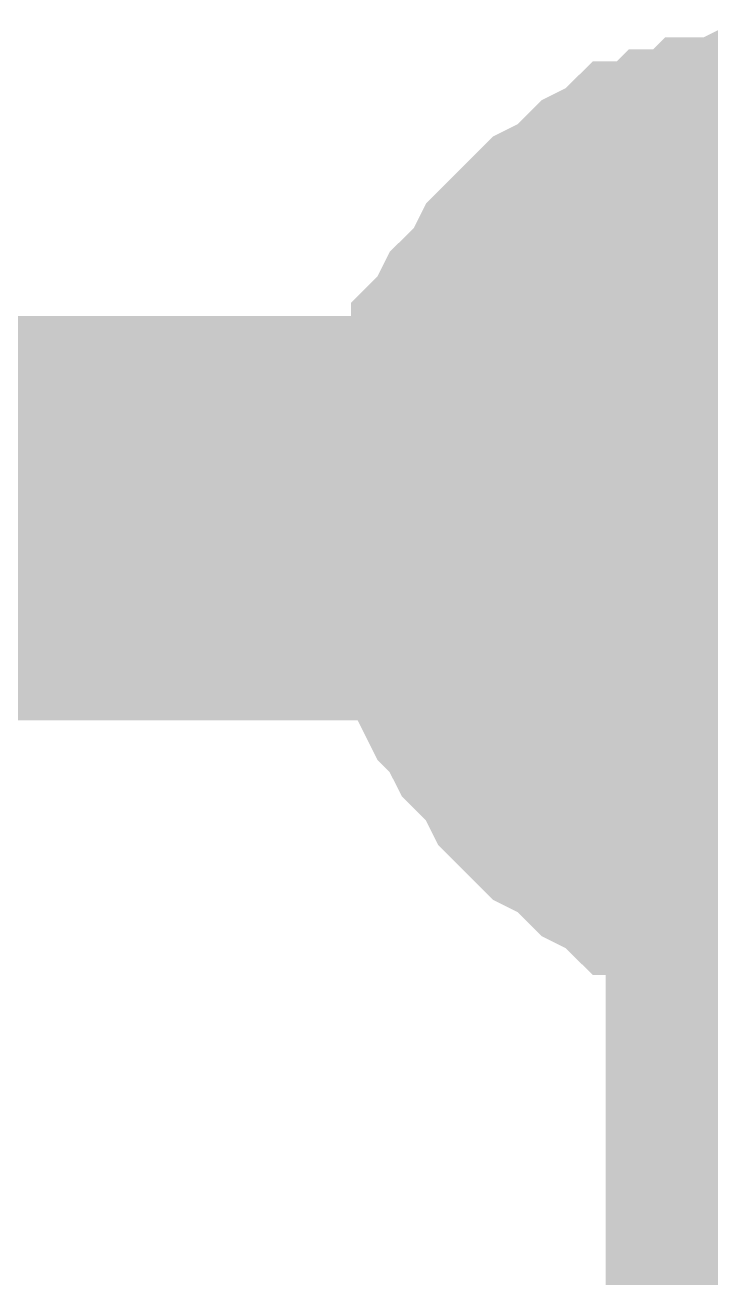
# Model space of a CAD drawing. Header units: inches. Extents: x 0 to 841, y 0 to 594.
# Drawn here: x 273.569 to 274.839, y 61.074 to 63.395 of the extents above; entities that cross this region are included whole.
import ezdxf

# ---------------------------------------------------------------- set-up
doc = ezdxf.new("R2010")
doc.units = ezdxf.units.IN
doc.layers.add('Sheet', color=255, linetype='Continuous')

msp = doc.modelspace()

# ---------------------------------------------------------------- linework, layer by layer
at = {"layer": 'Sheet'}
for points in [[(274.2548, 62.4814, 0.2997, 0.2997, 0), (274.2548, 62.5263, 0.2997, 0.2997, 0), (274.2548, 62.5712, 0.2997, 0.2997, 0), (274.2548, 62.5937, 0.2997, 0.2997, 0), (274.2772, 62.6386, 0.2997, 0.2997, 0), (274.2772, 62.6835, 0.2997, 0.2997, 0), (274.2997, 62.706, 0.2997, 0.2997, 0), (274.2997, 62.7509, 0.2997, 0.2997, 0), (274.3221, 62.7734, 0.2997, 0.2997, 0), (274.3221, 62.8183, 0.2997, 0.2997, 0), (274.3446, 62.8407, 0.2997, 0.2997, 0), (274.367, 62.8857, 0.2997, 0.2997, 0), (274.3895, 62.9081, 0.2997, 0.2997, 0), (274.412, 62.9306, 0.2997, 0.2997, 0), (274.4344, 62.9755, 0.2997, 0.2997, 0), (274.4569, 62.998, 0.2997, 0.2997, 0), (274.4793, 63.0204, 0.2997, 0.2997, 0), (274.5018, 63.0429, 0.2997, 0.2997, 0), (274.5242, 63.0653, 0.2997, 0.2997, 0), (274.5692, 63.0878, 0.2997, 0.2997, 0), (274.5916, 63.1103, 0.2997, 0.2997, 0), (274.6141, 63.1327, 0.2997, 0.2997, 0), (274.659, 63.1552, 0.2997, 0.2997, 0), (274.6815, 63.1776, 0.2997, 0.2997, 0), (274.7264, 63.1776, 0.2997, 0.2997, 0), (274.7488, 63.2001, 0.2997, 0.2997, 0), (274.7937, 63.2001, 0.2997, 0.2997, 0), (274.8162, 63.2225, 0.2997, 0.2997, 0), (274.8611, 63.2225, 0.2997, 0.2997, 0), (274.906, 63.245, 0.2997, 0.2997, 0), (274.9285, 63.245, 0.2997, 0.2997, 0), (274.9734, 63.245, 0.2997, 0.2997, 0), (275.0183, 63.245, 0.2997, 0.2997, 0)], [(274.2548, 62.4814, 0.2997, 0.2997, 0), (274.2548, 62.5263, 0.2997, 0.2997, 0), (274.2548, 62.5712, 0.2997, 0.2997, 0), (274.2548, 62.5937, 0.2997, 0.2997, 0), (274.2772, 62.6386, 0.2997, 0.2997, 0), (274.2772, 62.6835, 0.2997, 0.2997, 0), (274.2997, 62.706, 0.2997, 0.2997, 0), (274.2997, 62.7509, 0.2997, 0.2997, 0), (274.3221, 62.7734, 0.2997, 0.2997, 0), (274.3221, 62.8183, 0.2997, 0.2997, 0), (274.3446, 62.8407, 0.2997, 0.2997, 0), (274.367, 62.8857, 0.2997, 0.2997, 0), (274.3895, 62.9081, 0.2997, 0.2997, 0), (274.412, 62.9306, 0.2997, 0.2997, 0), (274.4344, 62.9755, 0.2997, 0.2997, 0), (274.4569, 62.998, 0.2997, 0.2997, 0), (274.4793, 63.0204, 0.2997, 0.2997, 0), (274.5018, 63.0429, 0.2997, 0.2997, 0), (274.5242, 63.0653, 0.2997, 0.2997, 0), (274.5692, 63.0878, 0.2997, 0.2997, 0), (274.5916, 63.1103, 0.2997, 0.2997, 0), (274.6141, 63.1327, 0.2997, 0.2997, 0), (274.659, 63.1552, 0.2997, 0.2997, 0), (274.6815, 63.1776, 0.2997, 0.2997, 0), (274.7264, 63.1776, 0.2997, 0.2997, 0), (274.7488, 63.2001, 0.2997, 0.2997, 0), (274.7937, 63.2001, 0.2997, 0.2997, 0), (274.8162, 63.2225, 0.2997, 0.2997, 0), (274.8611, 63.2225, 0.2997, 0.2997, 0), (274.906, 63.245, 0.2997, 0.2997, 0), (274.9285, 63.245, 0.2997, 0.2997, 0), (274.9734, 63.245, 0.2997, 0.2997, 0), (275.0183, 63.245, 0.2997, 0.2997, 0)], [(274.2548, 62.4814, 0.2997, 0.2997, 0), (274.2548, 62.5263, 0.2997, 0.2997, 0), (274.2548, 62.5712, 0.2997, 0.2997, 0), (274.2548, 62.5937, 0.2997, 0.2997, 0), (274.2772, 62.6386, 0.2997, 0.2997, 0), (274.2772, 62.6835, 0.2997, 0.2997, 0), (274.2997, 62.706, 0.2997, 0.2997, 0), (274.2997, 62.7509, 0.2997, 0.2997, 0), (274.3221, 62.7734, 0.2997, 0.2997, 0), (274.3221, 62.8183, 0.2997, 0.2997, 0), (274.3446, 62.8407, 0.2997, 0.2997, 0), (274.367, 62.8857, 0.2997, 0.2997, 0), (274.3895, 62.9081, 0.2997, 0.2997, 0), (274.412, 62.9306, 0.2997, 0.2997, 0), (274.4344, 62.9755, 0.2997, 0.2997, 0), (274.4569, 62.998, 0.2997, 0.2997, 0), (274.4793, 63.0204, 0.2997, 0.2997, 0), (274.5018, 63.0429, 0.2997, 0.2997, 0), (274.5242, 63.0653, 0.2997, 0.2997, 0), (274.5692, 63.0878, 0.2997, 0.2997, 0), (274.5916, 63.1103, 0.2997, 0.2997, 0), (274.6141, 63.1327, 0.2997, 0.2997, 0), (274.659, 63.1552, 0.2997, 0.2997, 0), (274.6815, 63.1776, 0.2997, 0.2997, 0), (274.7264, 63.1776, 0.2997, 0.2997, 0), (274.7488, 63.2001, 0.2997, 0.2997, 0), (274.7937, 63.2001, 0.2997, 0.2997, 0), (274.8162, 63.2225, 0.2997, 0.2997, 0), (274.8611, 63.2225, 0.2997, 0.2997, 0), (274.906, 63.245, 0.2997, 0.2997, 0), (274.9285, 63.245, 0.2997, 0.2997, 0), (274.9734, 63.245, 0.2997, 0.2997, 0), (275.0183, 63.245, 0.2997, 0.2997, 0)], [(274.2548, 62.4814, 0.0991, 0.0991, 0), (274.2548, 62.5263, 0.0991, 0.0991, 0), (274.2548, 62.5712, 0.0991, 0.0991, 0), (274.2548, 62.5937, 0.0991, 0.0991, 0), (274.2772, 62.6386, 0.0991, 0.0991, 0), (274.2772, 62.6835, 0.0991, 0.0991, 0), (274.2997, 62.706, 0.0991, 0.0991, 0), (274.2997, 62.7509, 0.0991, 0.0991, 0), (274.3221, 62.7734, 0.0991, 0.0991, 0), (274.3221, 62.8183, 0.0991, 0.0991, 0), (274.3446, 62.8407, 0.0991, 0.0991, 0), (274.367, 62.8857, 0.0991, 0.0991, 0), (274.3895, 62.9081, 0.0991, 0.0991, 0), (274.412, 62.9306, 0.0991, 0.0991, 0), (274.4344, 62.9755, 0.0991, 0.0991, 0), (274.4569, 62.998, 0.0991, 0.0991, 0), (274.4793, 63.0204, 0.0991, 0.0991, 0), (274.5018, 63.0429, 0.0991, 0.0991, 0), (274.5242, 63.0653, 0.0991, 0.0991, 0), (274.5692, 63.0878, 0.0991, 0.0991, 0), (274.5916, 63.1103, 0.0991, 0.0991, 0), (274.6141, 63.1327, 0.0991, 0.0991, 0), (274.659, 63.1552, 0.0991, 0.0991, 0), (274.6815, 63.1776, 0.0991, 0.0991, 0), (274.7264, 63.1776, 0.0991, 0.0991, 0), (274.7488, 63.2001, 0.0991, 0.0991, 0), (274.7937, 63.2001, 0.0991, 0.0991, 0), (274.8162, 63.2225, 0.0991, 0.0991, 0), (274.8611, 63.2225, 0.0991, 0.0991, 0), (274.906, 63.245, 0.0991, 0.0991, 0)], [(274.2548, 62.4814, 0.0991, 0.0991, 0), (274.2548, 62.5263, 0.0991, 0.0991, 0), (274.2548, 62.5712, 0.0991, 0.0991, 0), (274.2548, 62.5937, 0.0991, 0.0991, 0), (274.2772, 62.6386, 0.0991, 0.0991, 0), (274.2772, 62.6835, 0.0991, 0.0991, 0), (274.2997, 62.706, 0.0991, 0.0991, 0), (274.2997, 62.7509, 0.0991, 0.0991, 0), (274.3221, 62.7734, 0.0991, 0.0991, 0), (274.3221, 62.8183, 0.0991, 0.0991, 0), (274.3446, 62.8407, 0.0991, 0.0991, 0), (274.367, 62.8857, 0.0991, 0.0991, 0), (274.3895, 62.9081, 0.0991, 0.0991, 0), (274.412, 62.9306, 0.0991, 0.0991, 0), (274.4344, 62.9755, 0.0991, 0.0991, 0), (274.4569, 62.998, 0.0991, 0.0991, 0), (274.4793, 63.0204, 0.0991, 0.0991, 0), (274.5018, 63.0429, 0.0991, 0.0991, 0), (274.5242, 63.0653, 0.0991, 0.0991, 0), (274.5692, 63.0878, 0.0991, 0.0991, 0), (274.5916, 63.1103, 0.0991, 0.0991, 0), (274.6141, 63.1327, 0.0991, 0.0991, 0), (274.659, 63.1552, 0.0991, 0.0991, 0), (274.6815, 63.1776, 0.0991, 0.0991, 0), (274.7264, 63.1776, 0.0991, 0.0991, 0), (274.7488, 63.2001, 0.0991, 0.0991, 0), (274.7937, 63.2001, 0.0991, 0.0991, 0), (274.8162, 63.2225, 0.0991, 0.0991, 0), (274.8611, 63.2225, 0.0991, 0.0991, 0), (274.906, 63.245, 0.0991, 0.0991, 0)], [(274.2548, 62.4814, 0.0991, 0.0991, 0), (274.2548, 62.5263, 0.0991, 0.0991, 0), (274.2548, 62.5712, 0.0991, 0.0991, 0), (274.2548, 62.5937, 0.0991, 0.0991, 0), (274.2772, 62.6386, 0.0991, 0.0991, 0), (274.2772, 62.6835, 0.0991, 0.0991, 0), (274.2997, 62.706, 0.0991, 0.0991, 0), (274.2997, 62.7509, 0.0991, 0.0991, 0), (274.3221, 62.7734, 0.0991, 0.0991, 0), (274.3221, 62.8183, 0.0991, 0.0991, 0), (274.3446, 62.8407, 0.0991, 0.0991, 0), (274.367, 62.8857, 0.0991, 0.0991, 0), (274.3895, 62.9081, 0.0991, 0.0991, 0), (274.412, 62.9306, 0.0991, 0.0991, 0), (274.4344, 62.9755, 0.0991, 0.0991, 0), (274.4569, 62.998, 0.0991, 0.0991, 0), (274.4793, 63.0204, 0.0991, 0.0991, 0), (274.5018, 63.0429, 0.0991, 0.0991, 0), (274.5242, 63.0653, 0.0991, 0.0991, 0), (274.5692, 63.0878, 0.0991, 0.0991, 0), (274.5916, 63.1103, 0.0991, 0.0991, 0), (274.6141, 63.1327, 0.0991, 0.0991, 0), (274.659, 63.1552, 0.0991, 0.0991, 0), (274.6815, 63.1776, 0.0991, 0.0991, 0), (274.7264, 63.1776, 0.0991, 0.0991, 0), (274.7488, 63.2001, 0.0991, 0.0991, 0), (274.7937, 63.2001, 0.0991, 0.0991, 0), (274.8162, 63.2225, 0.0991, 0.0991, 0), (274.8611, 63.2225, 0.0991, 0.0991, 0), (274.906, 63.245, 0.0991, 0.0991, 0)], [(274.5018, 62.4814, 0.2997, 0.2997, 0), (274.5018, 62.5039, 0.2997, 0.2997, 0), (274.5018, 62.5263, 0.2997, 0.2997, 0), (274.5018, 62.5712, 0.2997, 0.2997, 0), (274.5018, 62.5937, 0.2997, 0.2997, 0), (274.5242, 62.6162, 0.2997, 0.2997, 0), (274.5242, 62.6386, 0.2997, 0.2997, 0), (274.5242, 62.6611, 0.2997, 0.2997, 0), (274.5467, 62.6835, 0.2997, 0.2997, 0), (274.5467, 62.706, 0.2997, 0.2997, 0), (274.5692, 62.7284, 0.2997, 0.2997, 0), (274.5692, 62.7509, 0.2997, 0.2997, 0), (274.5916, 62.7734, 0.2997, 0.2997, 0), (274.6141, 62.7958, 0.2997, 0.2997, 0), (274.6141, 62.8183, 0.2997, 0.2997, 0), (274.6365, 62.8407, 0.2997, 0.2997, 0), (274.659, 62.8407, 0.2997, 0.2997, 0), (274.6815, 62.8632, 0.2997, 0.2997, 0), (274.7039, 62.8857, 0.2997, 0.2997, 0), (274.7264, 62.9081, 0.2997, 0.2997, 0), (274.7264, 62.9081, 0.2997, 0.2997, 0), (274.7488, 62.9306, 0.2997, 0.2997, 0), (274.7713, 62.9306, 0.2997, 0.2997, 0), (274.7937, 62.953, 0.2997, 0.2997, 0), (274.8162, 62.953, 0.2997, 0.2997, 0), (274.8387, 62.9755, 0.2997, 0.2997, 0), (274.8611, 62.9755, 0.2997, 0.2997, 0), (274.8836, 62.9755, 0.2997, 0.2997, 0), (274.9285, 62.998, 0.2997, 0.2997, 0), (274.9509, 62.998, 0.2997, 0.2997, 0), (274.9734, 62.998, 0.2997, 0.2997, 0), (274.9959, 62.998, 0.2997, 0.2997, 0)], [(274.5018, 62.4814, 0.2997, 0.2997, 0), (274.5018, 62.5039, 0.2997, 0.2997, 0), (274.5018, 62.5263, 0.2997, 0.2997, 0), (274.5018, 62.5712, 0.2997, 0.2997, 0), (274.5018, 62.5937, 0.2997, 0.2997, 0), (274.5242, 62.6162, 0.2997, 0.2997, 0), (274.5242, 62.6386, 0.2997, 0.2997, 0), (274.5242, 62.6611, 0.2997, 0.2997, 0), (274.5467, 62.6835, 0.2997, 0.2997, 0), (274.5467, 62.706, 0.2997, 0.2997, 0), (274.5692, 62.7284, 0.2997, 0.2997, 0), (274.5692, 62.7509, 0.2997, 0.2997, 0), (274.5916, 62.7734, 0.2997, 0.2997, 0), (274.6141, 62.7958, 0.2997, 0.2997, 0), (274.6141, 62.8183, 0.2997, 0.2997, 0), (274.6365, 62.8407, 0.2997, 0.2997, 0), (274.659, 62.8407, 0.2997, 0.2997, 0), (274.6815, 62.8632, 0.2997, 0.2997, 0), (274.7039, 62.8857, 0.2997, 0.2997, 0), (274.7264, 62.9081, 0.2997, 0.2997, 0), (274.7264, 62.9081, 0.2997, 0.2997, 0), (274.7488, 62.9306, 0.2997, 0.2997, 0), (274.7713, 62.9306, 0.2997, 0.2997, 0), (274.7937, 62.953, 0.2997, 0.2997, 0), (274.8162, 62.953, 0.2997, 0.2997, 0), (274.8387, 62.9755, 0.2997, 0.2997, 0), (274.8611, 62.9755, 0.2997, 0.2997, 0), (274.8836, 62.9755, 0.2997, 0.2997, 0), (274.9285, 62.998, 0.2997, 0.2997, 0), (274.9509, 62.998, 0.2997, 0.2997, 0), (274.9734, 62.998, 0.2997, 0.2997, 0), (274.9959, 62.998, 0.2997, 0.2997, 0)], [(274.5018, 62.4814, 0.0991, 0.0991, 0), (274.5018, 62.5039, 0.0991, 0.0991, 0), (274.5018, 62.5263, 0.0991, 0.0991, 0), (274.5018, 62.5712, 0.0991, 0.0991, 0), (274.5018, 62.5937, 0.0991, 0.0991, 0), (274.5242, 62.6162, 0.0991, 0.0991, 0), (274.5242, 62.6386, 0.0991, 0.0991, 0), (274.5242, 62.6611, 0.0991, 0.0991, 0), (274.5467, 62.6835, 0.0991, 0.0991, 0), (274.5467, 62.706, 0.0991, 0.0991, 0), (274.5692, 62.7284, 0.0991, 0.0991, 0), (274.5692, 62.7509, 0.0991, 0.0991, 0), (274.5916, 62.7734, 0.0991, 0.0991, 0), (274.6141, 62.7958, 0.0991, 0.0991, 0), (274.6141, 62.8183, 0.0991, 0.0991, 0), (274.6365, 62.8407, 0.0991, 0.0991, 0), (274.659, 62.8407, 0.0991, 0.0991, 0), (274.6815, 62.8632, 0.0991, 0.0991, 0), (274.7039, 62.8857, 0.0991, 0.0991, 0), (274.7264, 62.9081, 0.0991, 0.0991, 0), (274.7264, 62.9081, 0.0991, 0.0991, 0), (274.7488, 62.9306, 0.0991, 0.0991, 0), (274.7713, 62.9306, 0.0991, 0.0991, 0), (274.7937, 62.953, 0.0991, 0.0991, 0), (274.8162, 62.953, 0.0991, 0.0991, 0), (274.8387, 62.9755, 0.0991, 0.0991, 0), (274.8611, 62.9755, 0.0991, 0.0991, 0), (274.8836, 62.9755, 0.0991, 0.0991, 0), (274.9285, 62.998, 0.0991, 0.0991, 0)], [(274.5018, 62.4814, 0.0991, 0.0991, 0), (274.5018, 62.5039, 0.0991, 0.0991, 0), (274.5018, 62.5263, 0.0991, 0.0991, 0), (274.5018, 62.5712, 0.0991, 0.0991, 0), (274.5018, 62.5937, 0.0991, 0.0991, 0), (274.5242, 62.6162, 0.0991, 0.0991, 0), (274.5242, 62.6386, 0.0991, 0.0991, 0), (274.5242, 62.6611, 0.0991, 0.0991, 0), (274.5467, 62.6835, 0.0991, 0.0991, 0), (274.5467, 62.706, 0.0991, 0.0991, 0), (274.5692, 62.7284, 0.0991, 0.0991, 0), (274.5692, 62.7509, 0.0991, 0.0991, 0), (274.5916, 62.7734, 0.0991, 0.0991, 0), (274.6141, 62.7958, 0.0991, 0.0991, 0), (274.6141, 62.8183, 0.0991, 0.0991, 0), (274.6365, 62.8407, 0.0991, 0.0991, 0), (274.659, 62.8407, 0.0991, 0.0991, 0), (274.6815, 62.8632, 0.0991, 0.0991, 0), (274.7039, 62.8857, 0.0991, 0.0991, 0), (274.7264, 62.9081, 0.0991, 0.0991, 0), (274.7264, 62.9081, 0.0991, 0.0991, 0), (274.7488, 62.9306, 0.0991, 0.0991, 0), (274.7713, 62.9306, 0.0991, 0.0991, 0), (274.7937, 62.953, 0.0991, 0.0991, 0), (274.8162, 62.953, 0.0991, 0.0991, 0), (274.8387, 62.9755, 0.0991, 0.0991, 0), (274.8611, 62.9755, 0.0991, 0.0991, 0), (274.8836, 62.9755, 0.0991, 0.0991, 0), (274.9285, 62.998, 0.0991, 0.0991, 0)], [(260.0165, 62.4814, 0.7493, 0.7493, 0), (275.0183, 62.4814, 0.7493, 0.7493, 0), (275.0183, 59.9884, 0.7493, 0.7493, 0)], [(280.0264, 62.4814, 0.7493, 0.7493, 0), (275.0183, 62.4814, 0.7493, 0.7493, 0)], [(275.0183, 61.7178, 0.2997, 0.2997, 0), (274.9734, 61.7178, 0.2997, 0.2997, 0), (274.9285, 61.7178, 0.2997, 0.2997, 0), (274.906, 61.7178, 0.2997, 0.2997, 0), (274.8611, 61.7402, 0.2997, 0.2997, 0), (274.8162, 61.7402, 0.2997, 0.2997, 0), (274.7937, 61.7627, 0.2997, 0.2997, 0), (274.7488, 61.7627, 0.2997, 0.2997, 0), (274.7264, 61.7852, 0.2997, 0.2997, 0), (274.6815, 61.7852, 0.2997, 0.2997, 0), (274.659, 61.8076, 0.2997, 0.2997, 0), (274.6141, 61.8301, 0.2997, 0.2997, 0), (274.5916, 61.8525, 0.2997, 0.2997, 0), (274.5692, 61.875, 0.2997, 0.2997, 0), (274.5242, 61.8975, 0.2997, 0.2997, 0), (274.5018, 61.9199, 0.2997, 0.2997, 0), (274.4793, 61.9424, 0.2997, 0.2997, 0), (274.4569, 61.9648, 0.2997, 0.2997, 0), (274.4344, 62.0098, 0.2997, 0.2997, 0), (274.412, 62.0322, 0.2997, 0.2997, 0), (274.3895, 62.0547, 0.2997, 0.2997, 0), (274.367, 62.0996, 0.2997, 0.2997, 0), (274.3446, 62.1221, 0.2997, 0.2997, 0), (274.3221, 62.167, 0.2997, 0.2997, 0), (274.3221, 62.1894, 0.2997, 0.2997, 0), (274.2997, 62.2343, 0.2997, 0.2997, 0), (274.2997, 62.2568, 0.2997, 0.2997, 0), (274.2772, 62.3017, 0.2997, 0.2997, 0), (274.2772, 62.3242, 0.2997, 0.2997, 0), (274.2548, 62.3691, 0.2997, 0.2997, 0), (274.2548, 62.414, 0.2997, 0.2997, 0), (274.2548, 62.4365, 0.2997, 0.2997, 0), (274.2548, 62.4814, 0.2997, 0.2997, 0)], [(274.2548, 62.4814, 0.2997, 0.2997, 0), (274.2548, 62.4814, 0.2997, 0.2997, 0)], [(275.0183, 61.7178, 0.2997, 0.2997, 0), (274.9734, 61.7178, 0.2997, 0.2997, 0), (274.9285, 61.7178, 0.2997, 0.2997, 0), (274.906, 61.7178, 0.2997, 0.2997, 0), (274.8611, 61.7402, 0.2997, 0.2997, 0), (274.8162, 61.7402, 0.2997, 0.2997, 0), (274.7937, 61.7627, 0.2997, 0.2997, 0), (274.7488, 61.7627, 0.2997, 0.2997, 0), (274.7264, 61.7852, 0.2997, 0.2997, 0), (274.6815, 61.7852, 0.2997, 0.2997, 0), (274.659, 61.8076, 0.2997, 0.2997, 0), (274.6141, 61.8301, 0.2997, 0.2997, 0), (274.5916, 61.8525, 0.2997, 0.2997, 0), (274.5692, 61.875, 0.2997, 0.2997, 0), (274.5242, 61.8975, 0.2997, 0.2997, 0), (274.5018, 61.9199, 0.2997, 0.2997, 0), (274.4793, 61.9424, 0.2997, 0.2997, 0), (274.4569, 61.9648, 0.2997, 0.2997, 0), (274.4344, 62.0098, 0.2997, 0.2997, 0), (274.412, 62.0322, 0.2997, 0.2997, 0), (274.3895, 62.0547, 0.2997, 0.2997, 0), (274.367, 62.0996, 0.2997, 0.2997, 0), (274.3446, 62.1221, 0.2997, 0.2997, 0), (274.3221, 62.167, 0.2997, 0.2997, 0), (274.3221, 62.1894, 0.2997, 0.2997, 0), (274.2997, 62.2343, 0.2997, 0.2997, 0), (274.2997, 62.2568, 0.2997, 0.2997, 0), (274.2772, 62.3017, 0.2997, 0.2997, 0), (274.2772, 62.3242, 0.2997, 0.2997, 0), (274.2548, 62.3691, 0.2997, 0.2997, 0), (274.2548, 62.414, 0.2997, 0.2997, 0), (274.2548, 62.4365, 0.2997, 0.2997, 0), (274.2548, 62.4814, 0.2997, 0.2997, 0)], [(274.2548, 62.4814, 0.2997, 0.2997, 0), (274.2548, 62.4814, 0.2997, 0.2997, 0)], [(275.0183, 61.7178, 0.2997, 0.2997, 0), (274.9734, 61.7178, 0.2997, 0.2997, 0), (274.9285, 61.7178, 0.2997, 0.2997, 0), (274.906, 61.7178, 0.2997, 0.2997, 0), (274.8611, 61.7402, 0.2997, 0.2997, 0), (274.8162, 61.7402, 0.2997, 0.2997, 0), (274.7937, 61.7627, 0.2997, 0.2997, 0), (274.7488, 61.7627, 0.2997, 0.2997, 0), (274.7264, 61.7852, 0.2997, 0.2997, 0), (274.6815, 61.7852, 0.2997, 0.2997, 0), (274.659, 61.8076, 0.2997, 0.2997, 0), (274.6141, 61.8301, 0.2997, 0.2997, 0), (274.5916, 61.8525, 0.2997, 0.2997, 0), (274.5692, 61.875, 0.2997, 0.2997, 0), (274.5242, 61.8975, 0.2997, 0.2997, 0), (274.5018, 61.9199, 0.2997, 0.2997, 0), (274.4793, 61.9424, 0.2997, 0.2997, 0), (274.4569, 61.9648, 0.2997, 0.2997, 0), (274.4344, 62.0098, 0.2997, 0.2997, 0), (274.412, 62.0322, 0.2997, 0.2997, 0), (274.3895, 62.0547, 0.2997, 0.2997, 0), (274.367, 62.0996, 0.2997, 0.2997, 0), (274.3446, 62.1221, 0.2997, 0.2997, 0), (274.3221, 62.167, 0.2997, 0.2997, 0), (274.3221, 62.1894, 0.2997, 0.2997, 0), (274.2997, 62.2343, 0.2997, 0.2997, 0), (274.2997, 62.2568, 0.2997, 0.2997, 0), (274.2772, 62.3017, 0.2997, 0.2997, 0), (274.2772, 62.3242, 0.2997, 0.2997, 0), (274.2548, 62.3691, 0.2997, 0.2997, 0), (274.2548, 62.414, 0.2997, 0.2997, 0), (274.2548, 62.4365, 0.2997, 0.2997, 0), (274.2548, 62.4814, 0.2997, 0.2997, 0)], [(274.2548, 62.4814, 0.2997, 0.2997, 0), (274.2548, 62.4814, 0.2997, 0.2997, 0)], [(274.9959, 61.9873, 0.2997, 0.2997, 0), (274.9734, 61.9873, 0.2997, 0.2997, 0), (274.9509, 61.9873, 0.2997, 0.2997, 0), (274.9285, 61.9873, 0.2997, 0.2997, 0), (274.8836, 62.0098, 0.2997, 0.2997, 0), (274.8611, 62.0098, 0.2997, 0.2997, 0), (274.8387, 62.0098, 0.2997, 0.2997, 0), (274.8162, 62.0322, 0.2997, 0.2997, 0), (274.7937, 62.0322, 0.2997, 0.2997, 0), (274.7713, 62.0547, 0.2997, 0.2997, 0), (274.7488, 62.0547, 0.2997, 0.2997, 0), (274.7264, 62.0771, 0.2997, 0.2997, 0), (274.7264, 62.0771, 0.2997, 0.2997, 0), (274.7039, 62.0996, 0.2997, 0.2997, 0), (274.6815, 62.1221, 0.2997, 0.2997, 0), (274.659, 62.1221, 0.2997, 0.2997, 0), (274.6365, 62.1445, 0.2997, 0.2997, 0), (274.6141, 62.167, 0.2997, 0.2997, 0), (274.6141, 62.1894, 0.2997, 0.2997, 0), (274.5916, 62.2119, 0.2997, 0.2997, 0), (274.5692, 62.2343, 0.2997, 0.2997, 0), (274.5692, 62.2568, 0.2997, 0.2997, 0), (274.5467, 62.2793, 0.2997, 0.2997, 0), (274.5467, 62.3017, 0.2997, 0.2997, 0), (274.5242, 62.3017, 0.2997, 0.2997, 0), (274.5242, 62.3466, 0.2997, 0.2997, 0), (274.5242, 62.3691, 0.2997, 0.2997, 0), (274.5018, 62.3916, 0.2997, 0.2997, 0), (274.5018, 62.414, 0.2997, 0.2997, 0), (274.5018, 62.4365, 0.2997, 0.2997, 0), (274.5018, 62.4589, 0.2997, 0.2997, 0), (274.5018, 62.4814, 0.2997, 0.2997, 0)], [(274.5018, 62.4814, 0.2997, 0.2997, 0), (274.5018, 62.4814, 0.2997, 0.2997, 0)], [(274.9959, 61.9873, 0.2997, 0.2997, 0), (274.9734, 61.9873, 0.2997, 0.2997, 0), (274.9509, 61.9873, 0.2997, 0.2997, 0), (274.9285, 61.9873, 0.2997, 0.2997, 0), (274.8836, 62.0098, 0.2997, 0.2997, 0), (274.8611, 62.0098, 0.2997, 0.2997, 0), (274.8387, 62.0098, 0.2997, 0.2997, 0), (274.8162, 62.0322, 0.2997, 0.2997, 0), (274.7937, 62.0322, 0.2997, 0.2997, 0), (274.7713, 62.0547, 0.2997, 0.2997, 0), (274.7488, 62.0547, 0.2997, 0.2997, 0), (274.7264, 62.0771, 0.2997, 0.2997, 0), (274.7264, 62.0771, 0.2997, 0.2997, 0), (274.7039, 62.0996, 0.2997, 0.2997, 0), (274.6815, 62.1221, 0.2997, 0.2997, 0), (274.659, 62.1221, 0.2997, 0.2997, 0), (274.6365, 62.1445, 0.2997, 0.2997, 0), (274.6141, 62.167, 0.2997, 0.2997, 0), (274.6141, 62.1894, 0.2997, 0.2997, 0), (274.5916, 62.2119, 0.2997, 0.2997, 0), (274.5692, 62.2343, 0.2997, 0.2997, 0), (274.5692, 62.2568, 0.2997, 0.2997, 0), (274.5467, 62.2793, 0.2997, 0.2997, 0), (274.5467, 62.3017, 0.2997, 0.2997, 0), (274.5242, 62.3017, 0.2997, 0.2997, 0), (274.5242, 62.3466, 0.2997, 0.2997, 0), (274.5242, 62.3691, 0.2997, 0.2997, 0), (274.5018, 62.3916, 0.2997, 0.2997, 0), (274.5018, 62.414, 0.2997, 0.2997, 0), (274.5018, 62.4365, 0.2997, 0.2997, 0), (274.5018, 62.4589, 0.2997, 0.2997, 0), (274.5018, 62.4814, 0.2997, 0.2997, 0)], [(274.5018, 62.4814, 0.2997, 0.2997, 0), (274.5018, 62.4814, 0.2997, 0.2997, 0)], [(274.906, 61.7178, 0.0991, 0.0991, 0), (274.8611, 61.7402, 0.0991, 0.0991, 0), (274.8162, 61.7402, 0.0991, 0.0991, 0), (274.7937, 61.7627, 0.0991, 0.0991, 0), (274.7488, 61.7627, 0.0991, 0.0991, 0), (274.7264, 61.7852, 0.0991, 0.0991, 0), (274.6815, 61.7852, 0.0991, 0.0991, 0), (274.659, 61.8076, 0.0991, 0.0991, 0), (274.6141, 61.8301, 0.0991, 0.0991, 0), (274.5916, 61.8525, 0.0991, 0.0991, 0), (274.5692, 61.875, 0.0991, 0.0991, 0), (274.5242, 61.8975, 0.0991, 0.0991, 0), (274.5018, 61.9199, 0.0991, 0.0991, 0), (274.4793, 61.9424, 0.0991, 0.0991, 0), (274.4569, 61.9648, 0.0991, 0.0991, 0), (274.4344, 62.0098, 0.0991, 0.0991, 0), (274.412, 62.0322, 0.0991, 0.0991, 0), (274.3895, 62.0547, 0.0991, 0.0991, 0), (274.367, 62.0996, 0.0991, 0.0991, 0), (274.3446, 62.1221, 0.0991, 0.0991, 0), (274.3221, 62.167, 0.0991, 0.0991, 0), (274.3221, 62.1894, 0.0991, 0.0991, 0), (274.2997, 62.2343, 0.0991, 0.0991, 0), (274.2997, 62.2568, 0.0991, 0.0991, 0), (274.2772, 62.3017, 0.0991, 0.0991, 0), (274.2772, 62.3242, 0.0991, 0.0991, 0), (274.2548, 62.3691, 0.0991, 0.0991, 0), (274.2548, 62.414, 0.0991, 0.0991, 0), (274.2548, 62.4365, 0.0991, 0.0991, 0), (274.2548, 62.4814, 0.0991, 0.0991, 0)], [(274.2548, 62.4814, 0.0991, 0.0991, 0), (274.2548, 62.4814, 0.0991, 0.0991, 0)], [(274.906, 61.7178, 0.0991, 0.0991, 0), (274.8611, 61.7402, 0.0991, 0.0991, 0), (274.8162, 61.7402, 0.0991, 0.0991, 0), (274.7937, 61.7627, 0.0991, 0.0991, 0), (274.7488, 61.7627, 0.0991, 0.0991, 0), (274.7264, 61.7852, 0.0991, 0.0991, 0), (274.6815, 61.7852, 0.0991, 0.0991, 0), (274.659, 61.8076, 0.0991, 0.0991, 0), (274.6141, 61.8301, 0.0991, 0.0991, 0), (274.5916, 61.8525, 0.0991, 0.0991, 0), (274.5692, 61.875, 0.0991, 0.0991, 0), (274.5242, 61.8975, 0.0991, 0.0991, 0), (274.5018, 61.9199, 0.0991, 0.0991, 0), (274.4793, 61.9424, 0.0991, 0.0991, 0), (274.4569, 61.9648, 0.0991, 0.0991, 0), (274.4344, 62.0098, 0.0991, 0.0991, 0), (274.412, 62.0322, 0.0991, 0.0991, 0), (274.3895, 62.0547, 0.0991, 0.0991, 0), (274.367, 62.0996, 0.0991, 0.0991, 0), (274.3446, 62.1221, 0.0991, 0.0991, 0), (274.3221, 62.167, 0.0991, 0.0991, 0), (274.3221, 62.1894, 0.0991, 0.0991, 0), (274.2997, 62.2343, 0.0991, 0.0991, 0), (274.2997, 62.2568, 0.0991, 0.0991, 0), (274.2772, 62.3017, 0.0991, 0.0991, 0), (274.2772, 62.3242, 0.0991, 0.0991, 0), (274.2548, 62.3691, 0.0991, 0.0991, 0), (274.2548, 62.414, 0.0991, 0.0991, 0), (274.2548, 62.4365, 0.0991, 0.0991, 0), (274.2548, 62.4814, 0.0991, 0.0991, 0)], [(274.2548, 62.4814, 0.0991, 0.0991, 0), (274.2548, 62.4814, 0.0991, 0.0991, 0)], [(274.906, 61.7178, 0.0991, 0.0991, 0), (274.8611, 61.7402, 0.0991, 0.0991, 0), (274.8162, 61.7402, 0.0991, 0.0991, 0), (274.7937, 61.7627, 0.0991, 0.0991, 0), (274.7488, 61.7627, 0.0991, 0.0991, 0), (274.7264, 61.7852, 0.0991, 0.0991, 0), (274.6815, 61.7852, 0.0991, 0.0991, 0), (274.659, 61.8076, 0.0991, 0.0991, 0), (274.6141, 61.8301, 0.0991, 0.0991, 0), (274.5916, 61.8525, 0.0991, 0.0991, 0), (274.5692, 61.875, 0.0991, 0.0991, 0), (274.5242, 61.8975, 0.0991, 0.0991, 0), (274.5018, 61.9199, 0.0991, 0.0991, 0), (274.4793, 61.9424, 0.0991, 0.0991, 0), (274.4569, 61.9648, 0.0991, 0.0991, 0), (274.4344, 62.0098, 0.0991, 0.0991, 0), (274.412, 62.0322, 0.0991, 0.0991, 0), (274.3895, 62.0547, 0.0991, 0.0991, 0), (274.367, 62.0996, 0.0991, 0.0991, 0), (274.3446, 62.1221, 0.0991, 0.0991, 0), (274.3221, 62.167, 0.0991, 0.0991, 0), (274.3221, 62.1894, 0.0991, 0.0991, 0), (274.2997, 62.2343, 0.0991, 0.0991, 0), (274.2997, 62.2568, 0.0991, 0.0991, 0), (274.2772, 62.3017, 0.0991, 0.0991, 0), (274.2772, 62.3242, 0.0991, 0.0991, 0), (274.2548, 62.3691, 0.0991, 0.0991, 0), (274.2548, 62.414, 0.0991, 0.0991, 0), (274.2548, 62.4365, 0.0991, 0.0991, 0), (274.2548, 62.4814, 0.0991, 0.0991, 0)], [(274.2548, 62.4814, 0.0991, 0.0991, 0), (274.2548, 62.4814, 0.0991, 0.0991, 0)], [(274.9285, 61.9873, 0.0991, 0.0991, 0), (274.8836, 62.0098, 0.0991, 0.0991, 0), (274.8611, 62.0098, 0.0991, 0.0991, 0), (274.8387, 62.0098, 0.0991, 0.0991, 0), (274.8162, 62.0322, 0.0991, 0.0991, 0), (274.7937, 62.0322, 0.0991, 0.0991, 0), (274.7713, 62.0547, 0.0991, 0.0991, 0), (274.7488, 62.0547, 0.0991, 0.0991, 0), (274.7264, 62.0771, 0.0991, 0.0991, 0), (274.7264, 62.0771, 0.0991, 0.0991, 0), (274.7039, 62.0996, 0.0991, 0.0991, 0), (274.6815, 62.1221, 0.0991, 0.0991, 0), (274.659, 62.1221, 0.0991, 0.0991, 0), (274.6365, 62.1445, 0.0991, 0.0991, 0), (274.6141, 62.167, 0.0991, 0.0991, 0), (274.6141, 62.1894, 0.0991, 0.0991, 0), (274.5916, 62.2119, 0.0991, 0.0991, 0), (274.5692, 62.2343, 0.0991, 0.0991, 0), (274.5692, 62.2568, 0.0991, 0.0991, 0), (274.5467, 62.2793, 0.0991, 0.0991, 0), (274.5467, 62.3017, 0.0991, 0.0991, 0), (274.5242, 62.3017, 0.0991, 0.0991, 0), (274.5242, 62.3466, 0.0991, 0.0991, 0), (274.5242, 62.3691, 0.0991, 0.0991, 0), (274.5018, 62.3916, 0.0991, 0.0991, 0), (274.5018, 62.414, 0.0991, 0.0991, 0), (274.5018, 62.4365, 0.0991, 0.0991, 0), (274.5018, 62.4589, 0.0991, 0.0991, 0), (274.5018, 62.4814, 0.0991, 0.0991, 0)], [(274.5018, 62.4814, 0.0991, 0.0991, 0), (274.5018, 62.4814, 0.0991, 0.0991, 0)], [(274.9285, 61.9873, 0.0991, 0.0991, 0), (274.8836, 62.0098, 0.0991, 0.0991, 0), (274.8611, 62.0098, 0.0991, 0.0991, 0), (274.8387, 62.0098, 0.0991, 0.0991, 0), (274.8162, 62.0322, 0.0991, 0.0991, 0), (274.7937, 62.0322, 0.0991, 0.0991, 0), (274.7713, 62.0547, 0.0991, 0.0991, 0), (274.7488, 62.0547, 0.0991, 0.0991, 0), (274.7264, 62.0771, 0.0991, 0.0991, 0), (274.7264, 62.0771, 0.0991, 0.0991, 0), (274.7039, 62.0996, 0.0991, 0.0991, 0), (274.6815, 62.1221, 0.0991, 0.0991, 0), (274.659, 62.1221, 0.0991, 0.0991, 0), (274.6365, 62.1445, 0.0991, 0.0991, 0), (274.6141, 62.167, 0.0991, 0.0991, 0), (274.6141, 62.1894, 0.0991, 0.0991, 0), (274.5916, 62.2119, 0.0991, 0.0991, 0), (274.5692, 62.2343, 0.0991, 0.0991, 0), (274.5692, 62.2568, 0.0991, 0.0991, 0), (274.5467, 62.2793, 0.0991, 0.0991, 0), (274.5467, 62.3017, 0.0991, 0.0991, 0), (274.5242, 62.3017, 0.0991, 0.0991, 0), (274.5242, 62.3466, 0.0991, 0.0991, 0), (274.5242, 62.3691, 0.0991, 0.0991, 0), (274.5018, 62.3916, 0.0991, 0.0991, 0), (274.5018, 62.414, 0.0991, 0.0991, 0), (274.5018, 62.4365, 0.0991, 0.0991, 0), (274.5018, 62.4589, 0.0991, 0.0991, 0), (274.5018, 62.4814, 0.0991, 0.0991, 0)], [(274.5018, 62.4814, 0.0991, 0.0991, 0), (274.5018, 62.4814, 0.0991, 0.0991, 0)]]:
    msp.add_lwpolyline(points, format="xyseb", dxfattribs=at)
msp.add_lwpolyline([(274.746, 62.5, 0.508, 0.508, 1), (275.254, 62.5, 0.508, 0.508, 1)], format="xyseb", close=True, dxfattribs=at)

doc.saveas('drawing.dxf')
